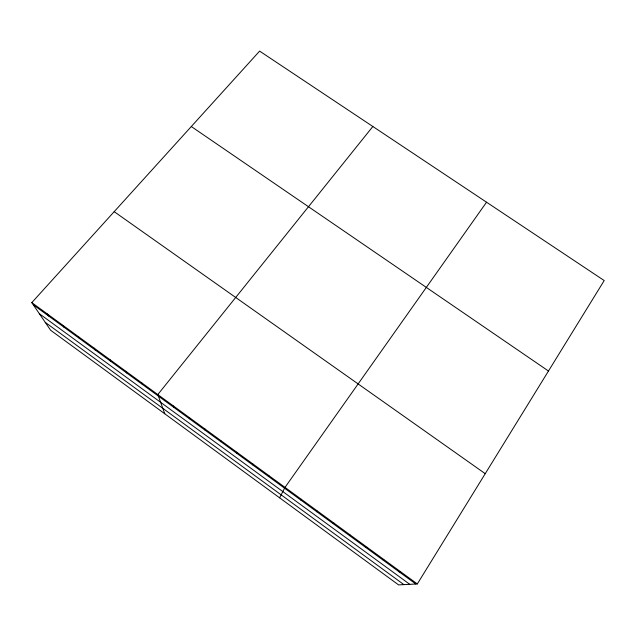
<?xml version="1.0" encoding="UTF-8"?>
<svg xmlns="http://www.w3.org/2000/svg" width="636" height="636" viewBox="0 0 636 636"><rect width="100%" height="100%" fill="white"/><g stroke="black" fill="none" stroke-linecap="round" stroke-linejoin="round"><path stroke-width="0.95" d="M236.672 453.245L236.719 452.156M252.564 464.844L252.731 463.843M268.527 476.499L268.829 475.585M279.601 497.821L285 487.391L486.548 202.208M417.319 583.943L604.2 280.555L259.623 51.103L31.8 302.625L50.618 330.235L398.573 584.897L417.319 583.943L31.8 302.625M300.701 499.983L301.257 499.252M372.847 126.492L157.808 394.566L164.788 413.79M316.911 511.805L317.587 511.169M333.192 523.698L334.003 523.15M349.562 535.639L350.5 535.186M366.01 547.644L367.083 547.286M382.538 559.712L383.747 559.442M399.146 571.836L400.489 571.661M191.309 126.524L548.471 371.026M114.186 211.669L485.236 473.677M33.279 304.787L415.841 584.015M39.36 313.715L409.767 584.325M45.243 322.349L403.908 584.627M47.279 313.922L48.646 316.005M62.837 325.274L64.085 327.278M78.467 336.683L79.611 338.606M94.184 348.146L95.201 349.991M109.964 359.666L110.871 361.423M125.833 371.241L126.62 372.919M141.78 382.88L142.448 384.47M173.437 405.975L173.867 407.406M189.138 417.439L189.449 418.782M204.919 428.95L205.118 430.214M220.779 440.525L220.851 441.702"/></g></svg>
